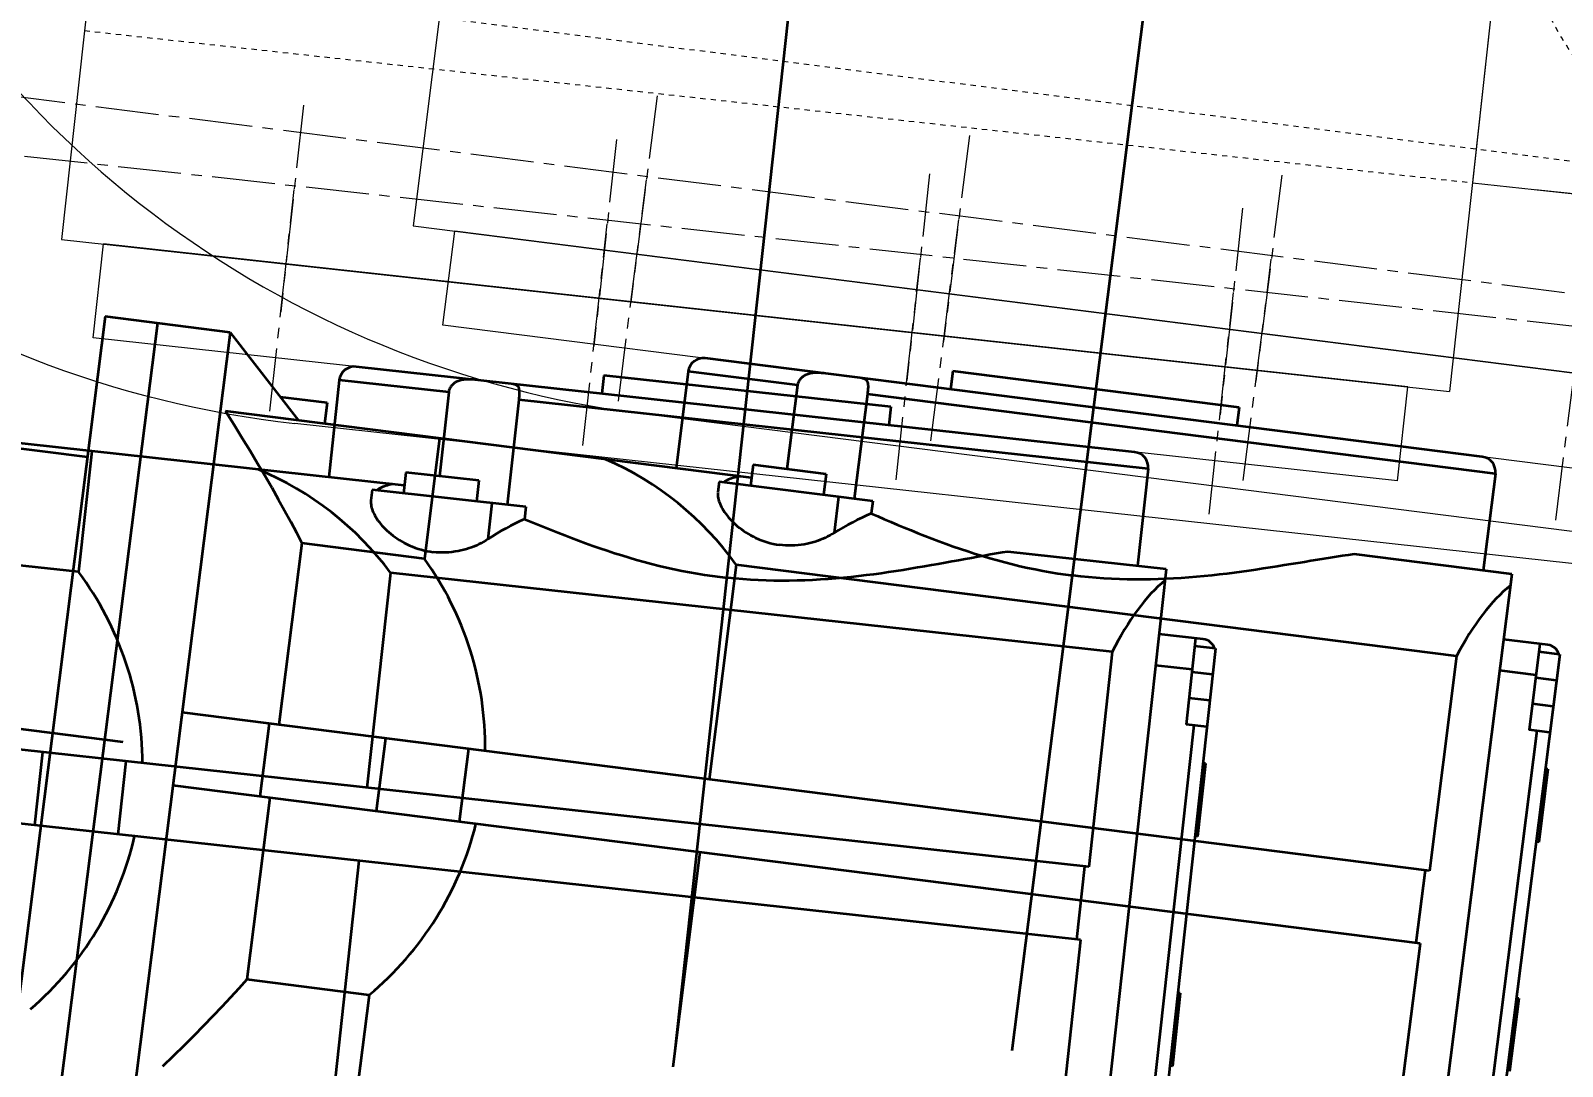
# Model space of a CAD drawing. Header units: millimetres. Extents: x -50460 to 50460, y -35640 to 35640.
# Drawn here: x 15225.3 to 15517.2, y -3421.8 to -3224.5 of the extents above; entities that cross this region are included whole.
import ezdxf

# ---------------------------------------------------------------- set-up
doc = ezdxf.new("R2010")
doc.units = ezdxf.units.MM
doc.linetypes.add('点画线', pattern=[18, 12, -2, 2, -2])
doc.linetypes.add('虚线', pattern=[2, 1, -1])
doc.layers.get('0').update_dxf_attribs({"lineweight": 35})
for name, color, linetype, lineweight in [('CDRAFT0', 7, 'Continuous', 15), ('EB0', 7, 'Continuous', 15), ('EB0_1', 7, 'Continuous', 15), ('中心线层', 1, '点画线', 18), ('尺寸线层', 4, 'Continuous', 18), ('粗实线层', 7, 'Continuous', 15), ('虚线层', 100, '虚线', 18)]:
    doc.layers.add(name, color=color, linetype=linetype, lineweight=lineweight)
doc.styles.get("Standard").update_dxf_attribs({"font": ''})
doc.styles.get('Standard').set_extended_font_data('宋体')
doc.dimstyles.new('AM_DEMATIC$0', dxfattribs={"dimscale": 120, "dimtxt": 3, "dimasz": 1.5, "dimexe": 1, "dimexo": 0, "dimgap": 1, "dimtad": 1, "dimdsep": 46, "dimtxsty": 'Standard', "dimblk": '_CAXARROW', "dimcen": 0, "dimdle": 3, "dimclrd": 256, "dimclre": 256, "dimclrt": 2, "dimadec": 0, "dimazin": 2, "dimtfac": 0.707107, "dimtdec": 3, "dimtmove": 0, "dimatfit": 3, "dimfxl": 0, "dimfrac": 2, "dimtolj": 1, "dimlwd": 18, "dimarcsym": 0})

# ---------------------------------------------------------------- blocks, each defined once
blk = doc.blocks.new('*X513')
at = {"layer": '尺寸线层', "linetype": 'Continuous', "lineweight": 18, "transparency": 16777216}
for points in [[(22089.95, -1589.73), (22112.45, -1769.73), (22067.45, -1769.73)], [(22089.95, -15589.73), (22112.45, -15409.73), (22067.45, -15409.73)]]:
    blk.add_hatch(color=256, dxfattribs=at).paths.add_polyline_path(points, flags=0)
at = {"layer": '尺寸线层', "transparency": 16777216}
for p, q in [((14580.26, -1589.73), (22209.95, -1589.73)), ((14580.26, -15589.73), (22209.95, -15589.73))]:
    blk.add_line(p, q, dxfattribs=at)
at = {"layer": '尺寸线层', "linetype": 'Continuous', "lineweight": 18, "transparency": 16777216}
blk.add_line((22089.95, -1589.73), (22089.95, -15589.73), dxfattribs=at)
at = {"layer": '尺寸线层', "color": 2, "transparency": 16777216, "insert": (21789.95, -8576.73), "char_height": 360, "width": 2392, "attachment_point": 5, "rotation": 90, "line_spacing_factor": 1.37}
blk.add_mtext('14000', dxfattribs=at)
blk = doc.blocks.new('_CAXARROW')
blk.add_hatch(color=0).paths.add_polyline_path([(0, 0), (-1, 0.125), (-1, -0.125)], flags=0)
blk = doc.blocks.new('*X592')
at = {"layer": 'EB0_1'}
blk.add_line((-2769.78, 107.51), (-3321.48, 167.99), dxfattribs=at)
blk.add_arc((-3300.22, 361.83), 195, 83.7431, 263.7431, dxfattribs=at)
blk = doc.blocks.new('*X594')
at = {"layer": 'EB0_1'}
for p, q in [((-126.22, -4.27), (-124.26, 13.62)), ((124.26, -13.62), (-124.26, 13.62)), ((122.29, -31.52), (-126.22, -4.27)), ((122.29, -31.52), (124.26, -13.62))]:
    blk.add_line(p, q, dxfattribs=at)
at = {"layer": '中心线层', "linetype": '点画线', "lineweight": 18}
for p, q in [((-92.54, -18.23), (-87.91, 24.01)), ((-32.9, -24.77), (-28.26, 17.47)), ((26.75, -31.31), (31.38, 10.93)), ((86.39, -37.85), (91.02, 4.39))]:
    blk.add_line(p, q, dxfattribs=at)
at = {"layer": '中心线层'}
blk.add_line((-4.21, -38.38), (2.09, 19.05), dxfattribs=at)
blk = doc.blocks.new('*X597')
at = {"layer": 'CDRAFT0', "color": 1, "linetype": 'Continuous', "lineweight": 35}
for p, q in [((-13.84, -126.24), (13.84, 126.24)), ((73.77, -11.61), (-74.54, 4.65)), ((-27.34, 3), (-27.72, -0.48)), ((27.34, -3), (-27.34, 3)), ((-77.74, 2.08), (-79.76, -16.4)), ((-56.89, -0.2), (-77.74, 2.08)), ((-56.84, 0.12), (-56.87, -0.04)), ((-56.79, 0.27), (-56.84, 0.12)), ((-56.73, 0.43), (-56.79, 0.27)), ((-56.66, 0.57), (-56.73, 0.43)), ((-56.58, 0.71), (-56.66, 0.57)), ((-56.49, 0.85), (-56.58, 0.71)), ((-56.4, 0.98), (-56.49, 0.85)), ((-56.29, 1.1), (-56.4, 0.98)), ((-56.18, 1.22), (-56.29, 1.1)), ((-56.05, 1.34), (-56.18, 1.22)), ((-55.92, 1.45), (-56.05, 1.34)), ((-55.77, 1.55), (-55.92, 1.45)), ((-55.62, 1.65), (-55.77, 1.55)), ((-55.45, 1.74), (-55.62, 1.65)), ((-55.28, 1.82), (-55.45, 1.74)), ((-55.1, 1.9), (-55.28, 1.82)), ((-54.91, 1.96), (-55.1, 1.9)), ((-54.71, 2.03), (-54.91, 1.96)), ((-54.5, 2.08), (-54.71, 2.03)), ((-54.29, 2.13), (-54.5, 2.08)), ((-54.06, 2.16), (-54.29, 2.13)), ((-53.83, 2.19), (-54.06, 2.16)), ((-53.59, 2.22), (-53.83, 2.19)), ((-53.35, 2.23), (-53.59, 2.22)), ((-53.1, 2.23), (-53.35, 2.23)), ((-52.86, 2.23), (-53.1, 2.23)), ((-52.61, 2.22), (-52.86, 2.23)), ((-52.36, 2.21), (-52.61, 2.22)), ((-52.11, 2.19), (-52.36, 2.21)), ((-51.85, 2.16), (-52.11, 2.19)), ((-44.67, 1.38), (-44.53, 1.36)), ((-44.53, 1.36), (-44.4, 1.33)), ((-44.4, 1.33), (-44.27, 1.3)), ((-44.27, 1.3), (-44.16, 1.26)), ((-44.16, 1.26), (-44.05, 1.22)), ((-44.05, 1.22), (-43.96, 1.16)), ((-43.96, 1.16), (-43.87, 1.1)), ((-43.87, 1.1), (-43.8, 1.03)), ((-43.8, 1.03), (-43.73, 0.95)), ((-43.73, 0.95), (-43.67, 0.86)), ((-43.67, 0.86), (-43.62, 0.77)), ((-43.62, 0.77), (-43.58, 0.66)), ((-43.58, 0.66), (-43.55, 0.55)), ((-43.55, 0.55), (-43.52, 0.44)), ((-43.52, 0.44), (-43.5, 0.31)), ((-43.5, 0.31), (-43.48, 0.18)), ((-43.48, 0.18), (-43.47, 0.05)), ((-43.47, 0.05), (-43.46, -0.1)), ((-56.89, -0.2), (-58.65, -16.2)), ((-56.87, -0.04), (-56.89, -0.2)), ((-43.54, -1.66), (-45.73, -21.65)), ((-43.52, -1.47), (-43.54, -1.66)), ((76.34, -14.81), (-43.54, -1.66)), ((-43.5, -1.29), (-43.52, -1.47)), ((-43.49, -1.1), (-43.5, -1.29)), ((-43.47, -0.92), (-43.49, -1.1)), ((-43.46, -0.74), (-43.47, -0.92)), ((-43.46, -0.1), (-43.45, -0.24)), ((-43.45, -0.4), (-43.46, -0.57)), ((-43.46, -0.57), (-43.46, -0.74)), ((-43.45, -0.24), (-43.45, -0.4)), ((27.34, -3), (26.95, -6.48)), ((-65.35, -17.98), (-165.75, -6.98)), ((-124.89, -11.46), (-127.41, -34.44)), ((-65.08, -15.5), (-65.51, -19.48)), ((-51.16, -17.03), (-65.08, -15.5)), ((-51.16, -17.03), (-51.6, -21)), ((76.34, -14.81), (74.31, -33.3)), ((-71.48, -18.82), (-71.7, -20.83)), ((-42.17, -22.04), (-71.48, -18.82)), ((-70.4, -18.77), (-70.6, -18.92)), ((-70.19, -18.63), (-70.4, -18.77)), ((-69.95, -18.5), (-70.19, -18.63)), ((-69.7, -18.38), (-69.95, -18.5)), ((-69.44, -18.26), (-69.7, -18.38)), ((-69.16, -18.16), (-69.44, -18.26)), ((-68.86, -18.06), (-69.16, -18.16)), ((-68.55, -17.97), (-68.86, -18.06)), ((-68.23, -17.88), (-68.55, -17.97)), ((-67.89, -17.81), (-68.23, -17.88)), ((-67.55, -17.74), (-67.89, -17.81)), ((-71.7, -20.85), (-71.71, -21.11)), ((-71.71, -21.11), (-71.71, -21.37)), ((-71.71, -21.37), (-71.68, -21.65)), ((-71.68, -21.65), (-71.64, -21.93)), ((-71.64, -21.93), (-71.57, -22.21)), ((-71.57, -22.21), (-71.49, -22.51)), ((-71.49, -22.51), (-71.38, -22.8)), ((-71.38, -22.8), (-71.26, -23.1)), ((-71.26, -23.1), (-71.11, -23.4)), ((-48.7, -21.32), (-49.46, -28.22)), ((-42.17, -22.04), (-42.43, -24.37)), ((-71.11, -23.4), (-70.95, -23.7)), ((-70.95, -23.7), (-70.78, -24)), ((-70.78, -24), (-70.59, -24.31)), ((-70.59, -24.31), (-70.37, -24.62)), ((-70.37, -24.62), (-70.14, -24.93)), ((-70.14, -24.93), (-69.88, -25.26)), ((-69.88, -25.26), (-69.61, -25.58)), ((-69.61, -25.58), (-69.31, -25.91)), ((-69.31, -25.91), (-68.99, -26.24)), ((-68.99, -26.24), (-68.65, -26.56)), ((-42.43, -24.37), (-41.19, -24.88)), ((-41.19, -24.88), (-39.94, -25.4)), ((-39.94, -25.4), (-38.67, -25.91)), ((-38.67, -25.91), (-37.39, -26.43)), ((-68.65, -26.56), (-68.29, -26.89)), ((-68.29, -26.89), (-67.91, -27.2)), ((-67.91, -27.2), (-67.52, -27.51)), ((-67.52, -27.51), (-67.11, -27.81)), ((-67.11, -27.81), (-66.69, -28.1)), ((-66.69, -28.1), (-66.26, -28.38)), ((-66.26, -28.38), (-65.83, -28.64)), ((-65.83, -28.64), (-65.37, -28.9)), ((-65.37, -28.9), (-64.88, -29.15)), ((-64.88, -29.15), (-64.37, -29.39)), ((-51.13, -29.16), (-51.59, -29.38)), ((-50.69, -28.94), (-51.13, -29.16)), ((-50.26, -28.71), (-50.69, -28.94)), ((-49.85, -28.47), (-50.26, -28.71)), ((-49.46, -28.22), (-49.85, -28.47)), ((-37.39, -26.43), (-36.1, -26.94)), ((-36.1, -26.94), (-34.79, -27.45)), ((-34.79, -27.45), (-33.47, -27.96)), ((-33.47, -27.96), (-32.14, -28.46)), ((-32.14, -28.46), (-30.8, -28.95)), ((-30.8, -28.95), (-29.44, -29.44)), ((-127.41, -34.44), (-150.77, -31.88)), ((-64.37, -29.39), (-63.84, -29.62)), ((-63.84, -29.62), (-63.29, -29.83)), ((-63.29, -29.83), (-62.73, -30.02)), ((-62.73, -30.02), (-62.15, -30.2)), ((-62.15, -30.2), (-61.57, -30.35)), ((-61.57, -30.35), (-60.99, -30.47)), ((-60.99, -30.47), (-60.4, -30.58)), ((-60.4, -30.58), (-59.83, -30.66)), ((-59.25, -30.71), (-59.83, -30.66)), ((-58.66, -30.75), (-59.25, -30.71)), ((-58.07, -30.76), (-58.66, -30.75)), ((-57.47, -30.75), (-58.07, -30.76)), ((-56.87, -30.72), (-57.47, -30.75)), ((-56.27, -30.66), (-56.87, -30.72)), ((-55.69, -30.58), (-56.27, -30.66)), ((-55.11, -30.48), (-55.69, -30.58)), ((-54.55, -30.37), (-55.11, -30.48)), ((-54.01, -30.23), (-54.55, -30.37)), ((-53.5, -30.09), (-54.01, -30.23)), ((-53.01, -29.93), (-53.5, -30.09)), ((-52.53, -29.76), (-53.01, -29.93)), ((-52.05, -29.58), (-52.53, -29.76)), ((-51.59, -29.38), (-52.05, -29.58)), ((-29.44, -29.44), (-28.08, -29.92)), ((-28.08, -29.92), (-26.7, -30.38)), ((-26.7, -30.38), (-25.31, -30.84)), ((-25.31, -30.84), (-23.92, -31.28)), ((-23.92, -31.28), (-22.51, -31.7)), ((-22.51, -31.7), (-21.1, -32.12)), ((41.47, -32.01), (40.23, -32.24)), ((42.7, -31.79), (41.47, -32.01)), ((43.91, -31.57), (42.7, -31.79)), ((45.1, -31.36), (43.91, -31.57)), ((46.27, -31.15), (45.1, -31.36)), ((47.42, -30.96), (46.27, -31.15)), ((48.55, -30.77), (47.42, -30.96)), ((49.66, -30.59), (48.55, -30.77)), ((79.78, -33.9), (49.66, -30.59)), ((-67.98, -34.6), (-72.47, -75.55)), ((69.52, -49.67), (-67.98, -34.6)), ((-21.1, -32.12), (-19.68, -32.51)), ((-19.68, -32.51), (-18.25, -32.89)), ((-18.25, -32.89), (-16.82, -33.25)), ((-16.82, -33.25), (-15.38, -33.59)), ((-15.38, -33.59), (-13.93, -33.91)), ((-13.93, -33.91), (-12.49, -34.21)), ((-12.49, -34.21), (-11.04, -34.49)), ((-11.04, -34.49), (-9.58, -34.75)), ((-9.58, -34.75), (-8.13, -34.98)), ((-8.13, -34.98), (-6.67, -35.2)), ((24.05, -34.91), (22.63, -35.09)), ((25.47, -34.71), (24.05, -34.91)), ((26.88, -34.51), (25.47, -34.71)), ((28.27, -34.3), (26.88, -34.51)), ((29.66, -34.08), (28.27, -34.3)), ((31.03, -33.86), (29.66, -34.08)), ((32.39, -33.63), (31.03, -33.86)), ((33.73, -33.4), (32.39, -33.63)), ((35.06, -33.17), (33.73, -33.4)), ((36.38, -32.94), (35.06, -33.17)), ((37.68, -32.7), (36.38, -32.94)), ((38.96, -32.47), (37.68, -32.7)), ((40.23, -32.24), (38.96, -32.47)), ((79.78, -33.9), (65.61, -163.12)), ((-6.67, -35.2), (-5.22, -35.39)), ((-5.22, -35.39), (-3.76, -35.56)), ((-2.31, -35.7), (-3.76, -35.56)), ((-0.85, -35.83), (-2.31, -35.7)), ((0.62, -35.93), (-0.85, -35.83)), ((2.09, -36.01), (0.62, -35.93)), ((3.57, -36.07), (2.09, -36.01)), ((5.05, -36.11), (3.57, -36.07)), ((6.52, -36.13), (5.05, -36.11)), ((8, -36.12), (6.52, -36.13)), ((9.48, -36.1), (8, -36.12)), ((10.96, -36.05), (9.48, -36.1)), ((12.43, -35.99), (10.96, -36.05)), ((13.91, -35.91), (12.43, -35.99)), ((15.37, -35.81), (13.91, -35.91)), ((16.84, -35.69), (15.37, -35.81)), ((18.29, -35.56), (16.84, -35.69)), ((19.75, -35.42), (18.29, -35.56)), ((21.19, -35.26), (19.75, -35.42)), ((22.63, -35.09), (21.19, -35.26)), ((86.87, -47.25), (78.42, -46.32)), ((89.19, -49.01), (78.07, -150.4)), ((85.38, -47.09), (83.58, -63.49)), ((89.19, -49.01), (85.21, -48.58)), ((88.66, -48.33), (88.66, -48.33)), ((88.66, -48.33), (88.66, -48.33)), ((88.66, -48.33), (88.66, -48.33)), ((88.66, -48.33), (88.66, -48.33)), ((88.66, -48.33), (88.66, -48.33)), ((69.52, -49.67), (65.03, -90.63)), ((84.72, -53.05), (77.76, -52.29)), ((88.64, -53.98), (84.67, -53.55)), ((88.1, -58.95), (84.12, -58.52)), ((85.07, -63.65), (77.22, -135.22)), ((87.55, -63.92), (83.58, -63.49)), ((87.59, -63.61), (87.59, -63.61)), ((87.59, -63.61), (87.59, -63.61)), ((87.59, -63.61), (87.59, -63.61)), ((87.59, -63.61), (87.59, -63.61)), ((87.59, -63.61), (87.59, -63.61)), ((87.59, -63.61), (87.59, -63.61)), ((87.73, -62.28), (87.73, -62.28)), ((87.73, -62.28), (87.73, -62.28)), ((87.73, -62.28), (87.73, -62.28)), ((87.73, -62.28), (87.73, -62.28)), ((65.03, -90.63), (-173.06, -64.52)), ((-134.25, -68.78), (-135.78, -82.7)), ((-118.39, -70.52), (-119.92, -84.43)), ((87.29, -70.94), (85.76, -84.85)), ((87.29, -70.94), (86.79, -70.88)), ((63.5, -104.54), (-174.59, -78.44)), ((85.76, -84.85), (85.27, -84.8)), ((-73.99, -89.47), (-78.48, -130.42)), ((64.22, -90.54), (62.7, -104.46)), ((63.5, -104.54), (59.01, -145.5)), ((82.49, -114.67), (80.97, -128.59)), ((82.49, -114.67), (82, -114.62)), ((80.97, -128.59), (80.47, -128.54))]:
    blk.add_line(p, q, dxfattribs=at)
for centre, radius, start, end in [((-74.85, 1.77), 2.9, 83.7431, 173.7431), ((73.46, -14.49), 2.9, 353.7431, 83.7431), ((-116.16, -70.35), 60, 36.5766, 67.4562), ((-176.61, -71.18), 61.4, 0.2895, 36.7501), ((86.6, -49.73), 2.5, 17.3211, 83.7431), ((86.6, -49.73), 2.5, 353.7431, 353.9019), ((-176.61, -71.18), 61.4, 310.7361, 347.1968)]:
    blk.add_arc(centre, radius, start, end, dxfattribs=at)
for centre, ratio, start_param, end_param in [((-25.79, -80.26), 0.848485, 3.602169, 3.752379), ((82.74, -92.16), 0.404026, 3.534995, 3.964805)]:
    blk.add_ellipse(centre, major_axis=(-6.54, -59.64), ratio=ratio, start_param=start_param, end_param=end_param, dxfattribs=at)
blk = doc.blocks.new('*X593')
at = {"layer": 'EB0_1'}
for p, q in [((-14.21, 127.31), (-45.82, -160.97)), ((250.21, 98.32), (218.6, -189.96)), ((250.21, 98.32), (222.96, -150.19)), ((222.96, -150.19), (304.47, -159.13)), ((304.47, -159.13), (234.89, -151.5)), ((-45.82, -160.97), (218.6, -189.96))]:
    blk.add_line(p, q, dxfattribs=at)
at = {"layer": '中心线层', "linetype": '点画线', "lineweight": 18}
for p, q in [((119.96, 130.7), (86.06, -178.44)), ((0.24, -135.41), (-4.07, -174.76)), ((59.89, -141.95), (55.57, -181.29)), ((119.53, -148.49), (115.22, -187.83)), ((179.17, -155.02), (174.86, -194.37))]:
    blk.add_line(p, q, dxfattribs=at)
at = {"layer": '虚线层'}
blk.add_line((-41.46, -121.2), (222.96, -150.19), dxfattribs=at)
at = {"layer": '虚线层', "linetype": '虚线', "lineweight": 18}
blk.add_circle((281.02, -97.71), 48, dxfattribs=at)
at = {"layer": '尺寸线层'}
for name, p in [('*X597', (84.81, -189.87)), ('*X594', (86.39, -175.46))]:
    blk.add_blockref(name, p, dxfattribs=at)
blk = doc.blocks.new('*X566')
at = {"layer": '中心线层', "linetype": '点画线', "lineweight": 18}
blk.add_line((-4378, 329.1), (817.65, -240.54), dxfattribs=at)
at = {"layer": 'EB0'}
blk.add_blockref('*X593', (-3215.73, 352.57), dxfattribs=at)
at = {"layer": '粗实线层'}
blk.add_blockref('*X592', (104.37, -11.44), dxfattribs=at)
blk = doc.blocks.new('*X625')
at = {"layer": 'EB0_1'}
blk.add_line((-2767.58, 154.09), (-3318.18, 223.85), dxfattribs=at)
blk.add_arc((-3293.67, 417.3), 195, 82.7792, 262.7792, dxfattribs=at)
blk = doc.blocks.new('*X627')
at = {"layer": 'EB0_1'}
for p, q in [((-126.27, -2.15), (-124.01, 15.71)), ((124.01, -15.71), (-124.01, 15.71)), ((121.75, -33.57), (-126.27, -2.15)), ((121.75, -33.57), (124.01, -15.71))]:
    blk.add_line(p, q, dxfattribs=at)
at = {"layer": '中心线层', "linetype": '点画线', "lineweight": 18}
for p, q in [((-92.83, -16.67), (-87.49, 25.49)), ((-33.31, -24.21), (-27.97, 17.94)), ((26.22, -31.75), (31.56, 10.4)), ((85.74, -39.29), (91.08, 2.86))]:
    blk.add_line(p, q, dxfattribs=at)
at = {"layer": '中心线层'}
blk.add_line((-4.85, -38.3), (2.41, 19.01), dxfattribs=at)
blk = doc.blocks.new('*X630')
at = {"layer": 'CDRAFT0', "color": 1, "linetype": 'Continuous', "lineweight": 35}
for p, q in [((-15.96, -125.99), (15.96, 125.99)), ((-188.76, 13.84), (-208.87, -144.9)), ((-178.84, 12.58), (-198.95, -146.15)), ((-164.95, 10.82), (-188.76, 13.84)), ((-164.95, 10.82), (-185.06, -147.91)), ((-164.95, 10.82), (-151.95, -5.95)), ((73.57, -12.85), (-74.45, 5.9)), ((-77.69, 3.39), (-80.03, -15.06)), ((-56.89, 0.76), (-77.69, 3.39)), ((-54.67, 2.95), (-54.87, 2.89)), ((-54.46, 3), (-54.67, 2.95)), ((-54.24, 3.04), (-54.46, 3)), ((-54.02, 3.07), (-54.24, 3.04)), ((-53.79, 3.1), (-54.02, 3.07)), ((-53.55, 3.12), (-53.79, 3.1)), ((-53.3, 3.13), (-53.55, 3.12)), ((-53.06, 3.13), (-53.3, 3.13)), ((-52.81, 3.12), (-53.06, 3.13)), ((-52.56, 3.11), (-52.81, 3.12)), ((-52.31, 3.09), (-52.56, 3.11)), ((-52.06, 3.06), (-52.31, 3.09)), ((-51.81, 3.04), (-52.06, 3.06)), ((-27.28, 3.46), (-27.72, -0.02)), ((27.28, -3.46), (-27.28, 3.46)), ((-56.89, 0.76), (-58.91, -15.22)), ((-56.86, 0.92), (-56.89, 0.76)), ((-56.83, 1.07), (-56.86, 0.92)), ((-56.78, 1.23), (-56.83, 1.07)), ((-56.72, 1.38), (-56.78, 1.23)), ((-56.64, 1.53), (-56.72, 1.38)), ((-56.56, 1.67), (-56.64, 1.53)), ((-56.47, 1.8), (-56.56, 1.67)), ((-56.37, 1.93), (-56.47, 1.8)), ((-56.26, 2.05), (-56.37, 1.93)), ((-56.15, 2.17), (-56.26, 2.05)), ((-56.02, 2.28), (-56.15, 2.17)), ((-55.88, 2.39), (-56.02, 2.28)), ((-55.74, 2.49), (-55.88, 2.39)), ((-55.58, 2.58), (-55.74, 2.49)), ((-55.42, 2.67), (-55.58, 2.58)), ((-55.24, 2.75), (-55.42, 2.67)), ((-55.06, 2.82), (-55.24, 2.75)), ((-54.87, 2.89), (-55.06, 2.82)), ((-44.64, 2.13), (-44.5, 2.11)), ((-44.5, 2.11), (-44.37, 2.08)), ((-44.37, 2.08), (-44.25, 2.05)), ((-44.25, 2.05), (-44.13, 2.01)), ((-44.13, 2.01), (-44.03, 1.96)), ((-44.03, 1.96), (-43.93, 1.9)), ((-43.93, 1.9), (-43.85, 1.84)), ((-43.85, 1.84), (-43.77, 1.76)), ((-43.77, 1.76), (-43.71, 1.68)), ((-43.71, 1.68), (-43.65, 1.6)), ((-43.65, 1.6), (-43.6, 1.5)), ((-43.6, 1.5), (-43.56, 1.4)), ((-43.56, 1.4), (-43.53, 1.29)), ((-43.53, 1.29), (-43.5, 1.17)), ((-43.5, 1.17), (-43.48, 1.04)), ((-43.48, 1.04), (-43.47, 0.91)), ((-43.47, 0.91), (-43.46, 0.78)), ((-43.46, 0.16), (-43.47, -0.01)), ((-43.46, 0.78), (-43.45, 0.64)), ((-43.45, 0.33), (-43.46, 0.16)), ((-43.45, 0.64), (-43.45, 0.49)), ((-43.45, 0.49), (-43.45, 0.33)), ((-146.49, -2.61), (-155.42, -1.48)), ((-146.49, -2.61), (-146.99, -6.58)), ((-43.56, -0.93), (-46.09, -20.87)), ((-43.54, -0.74), (-43.56, -0.93)), ((76.08, -16.09), (-43.56, -0.93)), ((-43.52, -0.55), (-43.54, -0.74)), ((-43.5, -0.37), (-43.52, -0.55)), ((-43.48, -0.19), (-43.5, -0.37)), ((-43.47, -0.01), (-43.48, -0.19)), ((-165.84, -4.19), (-164.22, -6.78)), ((-65.64, -16.88), (-165.84, -4.19)), ((27.28, -3.46), (26.84, -6.93)), ((-164.22, -6.78), (-162.67, -9.29)), ((-192.15, -12.95), (-213.98, -10.19)), ((-162.67, -9.29), (-161.17, -11.75)), ((-125.07, -9.35), (-127.97, -32.29)), ((-161.17, -11.75), (-159.74, -14.13)), ((-159.74, -14.13), (-158.37, -16.46)), ((-65.33, -14.4), (-65.83, -18.37)), ((-51.44, -16.16), (-65.33, -14.4)), ((-158.37, -16.46), (-157.06, -18.73)), ((-70.49, -17.45), (-70.71, -17.59)), ((-70.26, -17.32), (-70.49, -17.45)), ((-70, -17.2), (-70.26, -17.32)), ((-69.74, -17.09), (-70, -17.2)), ((-69.45, -16.99), (-69.74, -17.09)), ((-69.16, -16.9), (-69.45, -16.99)), ((-68.84, -16.81), (-69.16, -16.9)), ((-68.52, -16.73), (-68.84, -16.81)), ((-68.18, -16.67), (-68.52, -16.73)), ((-67.84, -16.61), (-68.18, -16.67)), ((-51.44, -16.16), (-51.94, -20.13)), ((76.08, -16.09), (73.74, -34.54)), ((-157.06, -18.73), (-155.8, -20.95)), ((-72.04, -19.64), (-72.06, -19.9)), ((-72.06, -19.9), (-72.06, -20.16)), ((-72.06, -20.16), (-72.04, -20.44)), ((-71.78, -17.62), (-72.04, -19.62)), ((-42.54, -21.32), (-71.78, -17.62)), ((-70.71, -17.59), (-70.91, -17.73)), ((-155.8, -20.95), (-154.59, -23.11)), ((-154.59, -23.11), (-153.44, -25.23)), ((-72.04, -20.44), (-72, -20.72)), ((-72, -20.72), (-71.93, -21.01)), ((-71.93, -21.01), (-71.85, -21.3)), ((-71.85, -21.3), (-71.75, -21.6)), ((-71.75, -21.6), (-71.63, -21.9)), ((-71.63, -21.9), (-71.5, -22.2)), ((-71.5, -22.2), (-71.34, -22.5)), ((-71.34, -22.5), (-71.17, -22.81)), ((-71.17, -22.81), (-70.99, -23.12)), ((-70.99, -23.12), (-70.78, -23.43)), ((-49.05, -20.5), (-49.93, -27.38)), ((-42.54, -21.32), (-42.83, -23.65)), ((-153.44, -25.23), (-152.34, -27.31)), ((-70.78, -23.43), (-70.55, -23.75)), ((-70.55, -23.75), (-70.3, -24.08)), ((-70.3, -24.08), (-70.03, -24.41)), ((-70.03, -24.41), (-69.73, -24.74)), ((-69.73, -24.74), (-69.42, -25.07)), ((-69.42, -25.07), (-69.08, -25.41)), ((-69.08, -25.41), (-68.73, -25.73)), ((-68.73, -25.73), (-68.36, -26.06)), ((-68.36, -26.06), (-67.97, -26.37)), ((-42.83, -23.65), (-41.6, -24.18)), ((-41.6, -24.18), (-40.36, -24.72)), ((-40.36, -24.72), (-39.1, -25.26)), ((-39.1, -25.26), (-37.83, -25.8)), ((-37.83, -25.8), (-36.55, -26.33)), ((-152.34, -27.31), (-151.29, -29.34)), ((-67.97, -26.37), (-67.57, -26.68)), ((-67.57, -26.68), (-67.16, -26.98)), ((-67.16, -26.98), (-66.73, -27.26)), ((-66.73, -27.26), (-66.3, -27.53)), ((-66.3, -27.53), (-65.85, -27.79)), ((-65.85, -27.79), (-65.36, -28.05)), ((-65.36, -28.05), (-64.86, -28.3)), ((-64.86, -28.3), (-64.33, -28.54)), ((-64.33, -28.54), (-63.79, -28.76)), ((-63.79, -28.76), (-63.23, -28.96)), ((-63.23, -28.96), (-62.65, -29.15)), ((-62.65, -29.15), (-62.07, -29.31)), ((-53.5, -29.04), (-54, -29.18)), ((-53.02, -28.87), (-53.5, -29.04)), ((-52.54, -28.7), (-53.02, -28.87)), ((-52.07, -28.5), (-52.54, -28.7)), ((-51.61, -28.3), (-52.07, -28.5)), ((-51.17, -28.08), (-51.61, -28.3)), ((-50.74, -27.86), (-51.17, -28.08)), ((-50.32, -27.62), (-50.74, -27.86)), ((-49.93, -27.38), (-50.32, -27.62)), ((-36.55, -26.33), (-35.25, -26.86)), ((-35.25, -26.86), (-33.94, -27.39)), ((-33.94, -27.39), (-32.62, -27.92)), ((-32.62, -27.92), (-31.28, -28.43)), ((-31.28, -28.43), (-29.93, -28.94)), ((-29.93, -28.94), (-28.58, -29.44)), ((-151.29, -29.34), (-155.67, -63.94)), ((-127.97, -32.29), (-151.29, -29.34)), ((-62.07, -29.31), (-61.49, -29.44)), ((-61.49, -29.44), (-60.91, -29.56)), ((-60.91, -29.56), (-60.33, -29.65)), ((-59.76, -29.71), (-60.33, -29.65)), ((-59.17, -29.76), (-59.76, -29.71)), ((-58.58, -29.78), (-59.17, -29.76)), ((-57.98, -29.78), (-58.58, -29.78)), ((-57.38, -29.76), (-57.98, -29.78)), ((-56.78, -29.71), (-57.38, -29.76)), ((-56.19, -29.64), (-56.78, -29.71)), ((-55.62, -29.55), (-56.19, -29.64)), ((-55.06, -29.44), (-55.62, -29.55)), ((-54.51, -29.32), (-55.06, -29.44)), ((-54, -29.18), (-54.51, -29.32)), ((-28.58, -29.44), (-27.21, -29.93)), ((-27.21, -29.93), (-25.83, -30.41)), ((-25.83, -30.41), (-24.44, -30.87)), ((-24.44, -30.87), (-23.04, -31.32)), ((-23.04, -31.32), (-21.64, -31.76)), ((-21.64, -31.76), (-20.22, -32.18)), ((45.74, -31.93), (44.57, -32.11)), ((46.9, -31.75), (45.74, -31.93)), ((48.03, -31.58), (46.9, -31.75)), ((49.14, -31.43), (48.03, -31.58)), ((79.2, -35.23), (49.14, -31.43)), ((-68.55, -33.45), (-73.73, -74.32)), ((68.67, -50.83), (-68.55, -33.45)), ((-20.22, -32.18), (-18.8, -32.58)), ((-18.8, -32.58), (-17.37, -32.96)), ((-17.37, -32.96), (-15.94, -33.33)), ((-15.94, -33.33), (-14.5, -33.67)), ((-14.5, -33.67), (-13.06, -34)), ((-13.06, -34), (-11.61, -34.3)), ((-11.61, -34.3), (-10.17, -34.58)), ((-10.17, -34.58), (-8.72, -34.84)), ((-8.72, -34.84), (-7.26, -35.08)), ((26.29, -34.96), (24.88, -35.14)), ((27.69, -34.77), (26.29, -34.96)), ((29.08, -34.58), (27.69, -34.77)), ((30.45, -34.38), (29.08, -34.58)), ((31.82, -34.17), (30.45, -34.38)), ((33.16, -33.97), (31.82, -34.17)), ((34.5, -33.76), (33.16, -33.97)), ((35.82, -33.54), (34.5, -33.76)), ((37.12, -33.33), (35.82, -33.54)), ((38.41, -33.12), (37.12, -33.33)), ((39.68, -32.91), (38.41, -33.12)), ((40.93, -32.7), (39.68, -32.91)), ((42.16, -32.5), (40.93, -32.7)), ((43.38, -32.3), (42.16, -32.5)), ((44.57, -32.11), (43.38, -32.3)), ((-7.26, -35.08), (-5.81, -35.29)), ((-5.81, -35.29), (-4.36, -35.49)), ((-2.91, -35.66), (-4.36, -35.49)), ((-1.45, -35.81), (-2.91, -35.66)), ((0.02, -35.94), (-1.45, -35.81)), ((1.49, -36.04), (0.02, -35.94)), ((2.96, -36.13), (1.49, -36.04)), ((4.44, -36.19), (2.96, -36.13)), ((5.92, -36.23), (4.44, -36.19)), ((7.39, -36.25), (5.92, -36.23)), ((8.87, -36.25), (7.39, -36.25)), ((10.35, -36.23), (8.87, -36.25)), ((11.83, -36.19), (10.35, -36.23)), ((13.3, -36.14), (11.83, -36.19)), ((14.77, -36.06), (13.3, -36.14)), ((16.23, -35.97), (14.77, -36.06)), ((17.69, -35.87), (16.23, -35.97)), ((19.15, -35.75), (17.69, -35.87)), ((20.59, -35.61), (19.15, -35.75)), ((22.03, -35.46), (20.59, -35.61)), ((23.46, -35.31), (22.03, -35.46)), ((24.88, -35.14), (23.46, -35.31)), ((79.2, -35.23), (62.86, -164.2)), ((86.06, -48.7), (77.63, -47.64)), ((84.57, -48.51), (82.5, -64.88)), ((68.67, -50.83), (63.49, -91.71)), ((88.35, -50.51), (75.53, -151.7)), ((88.35, -50.51), (84.38, -50)), ((87.84, -49.81), (87.84, -49.81)), ((87.84, -49.81), (87.84, -49.81)), ((87.84, -49.81), (87.84, -49.81)), ((87.84, -49.81), (87.84, -49.81)), ((87.84, -49.81), (87.84, -49.81)), ((83.82, -54.47), (76.87, -53.59)), ((87.72, -55.47), (83.76, -54.96)), ((-185.37, -67.23), (-262.85, -57.42)), ((87.1, -60.43), (83.13, -59.92)), ((63.49, -91.71), (-174.12, -61.6)), ((-157.56, -63.7), (-159.32, -77.59)), ((86.67, -63.75), (86.67, -63.75)), ((86.67, -63.75), (86.67, -63.75)), ((86.67, -63.75), (86.67, -63.75)), ((86.67, -63.75), (86.67, -63.75)), ((-135.39, -66.51), (-137.15, -80.4)), ((83.99, -65.07), (74.94, -136.5)), ((86.47, -65.39), (82.5, -64.88)), ((86.51, -65.07), (86.51, -65.07)), ((86.51, -65.07), (86.51, -65.07)), ((86.51, -65.07), (86.51, -65.07)), ((86.51, -65.07), (86.51, -65.07)), ((86.51, -65.07), (86.51, -65.07)), ((86.51, -65.07), (86.51, -65.07)), ((-119.56, -68.52), (-121.32, -82.4)), ((86.08, -72.39), (84.32, -86.28)), ((86.08, -72.39), (85.59, -72.33)), ((61.73, -105.6), (-175.88, -75.49)), ((-157.43, -77.83), (-161.82, -112.43)), ((84.32, -86.28), (83.83, -86.22)), ((-75.49, -88.21), (-80.66, -129.08)), ((62.69, -91.61), (60.93, -105.5)), ((61.73, -105.6), (56.55, -146.47)), ((-161.82, -112.43), (-163.34, -114.14)), ((-138.5, -115.39), (-161.82, -112.43)), ((-164.92, -115.87), (-166.57, -117.63)), ((-163.34, -114.14), (-164.92, -115.87)), ((-138.5, -115.39), (-141.41, -138.32)), ((80.55, -116.05), (78.79, -129.93)), ((80.55, -116.05), (80.06, -115.98)), ((-168.28, -119.43), (-170.05, -121.26)), ((-166.57, -117.63), (-168.28, -119.43)), ((-170.05, -121.26), (-171.89, -123.14)), ((-173.8, -125.05), (-175.78, -127)), ((-171.89, -123.14), (-173.8, -125.05)), ((-175.78, -127), (-177.83, -129))]:
    blk.add_line(p, q, dxfattribs=at)
for centre, radius, start, end in [((-74.81, 3.03), 2.9, 82.7792, 172.7792), ((-117.33, -68.39), 60, 35.6126, 66.4923), ((73.2, -15.73), 2.9, 352.7792, 82.7792), ((-177.78, -68.19), 61.4, 359.3255, 35.7862), ((85.75, -51.18), 2.5, 16.3572, 82.7792), ((85.75, -51.18), 2.5, 352.7792, 352.938), ((-177.78, -68.19), 61.4, 309.7722, 346.2329)]:
    blk.add_arc(centre, radius, start, end, dxfattribs=at)
for centre, ratio, start_param, end_param in [((-27.14, -79.81), 0.848485, 3.602169, 3.752379), ((81.18, -93.54), 0.404026, 3.534995, 3.964805)]:
    blk.add_ellipse(centre, major_axis=(-7.54, -59.52), ratio=ratio, start_param=start_param, end_param=end_param, dxfattribs=at)
blk = doc.blocks.new('*X626')
at = {"layer": 'EB0_1'}
for p, q in [((-12.07, 127.53), (-48.52, -160.17)), ((-48.52, -160.17), (215.37, -193.61))]:
    blk.add_line(p, q, dxfattribs=at)
at = {"layer": '中心线层', "linetype": '点画线', "lineweight": 18}
for p, q in [((122.14, 128.67), (83.05, -179.87)), ((-2.03, -135.39), (-7.01, -174.66)), ((57.49, -142.93), (52.51, -182.2)), ((117.01, -150.48), (112.04, -189.75))]:
    blk.add_line(p, q, dxfattribs=at)
at = {"layer": '虚线层'}
blk.add_line((-43.49, -120.49), (220.4, -153.92), dxfattribs=at)
at = {"layer": '尺寸线层'}
for name, p in [('*X630', (81.61, -191.27)), ('*X627', (83.43, -176.89))]:
    blk.add_blockref(name, p, dxfattribs=at)
blk = doc.blocks.new('*X599')
at = {"layer": '中心线层', "linetype": '点画线', "lineweight": 18}
blk.add_line((-4371.85, 402.71), (813.48, -254.27), dxfattribs=at)
at = {"layer": 'EB0'}
blk.add_blockref('*X626', (-3209.34, 406.62), dxfattribs=at)
at = {"layer": '粗实线层'}
blk.add_blockref('*X625', (104.17, -13.2), dxfattribs=at)

msp = doc.modelspace()

# ---------------------------------------------------------------- dimensions: what is measured, and where the dimension line sits
at = {"layer": '尺寸线层'}
dim = msp.add_linear_dim(base=(22089.946, -15589.726), p1=(14580.258, -1589.726), p2=(14580.258, -15589.726), angle=270, dimstyle='AM_DEMATIC$0', override={"dimsah": 1, "dimtfill": 1, "dimtzin": 8}, dxfattribs=at)
dim.commit()
dim.dimension.update_dxf_attribs({"geometry": '*X513', "text_midpoint": (22089.946, -8589.726)})

# ---------------------------------------------------------------- next in the draw order: block references
msp.add_blockref('*X566', (18492.798, -3455.852), dxfattribs=at)

# ---------------------------------------------------------------- next in the draw order: block references
msp.add_blockref('*X599', (18556.05, -3508.146), dxfattribs=at)

doc.saveas('drawing.dxf')
